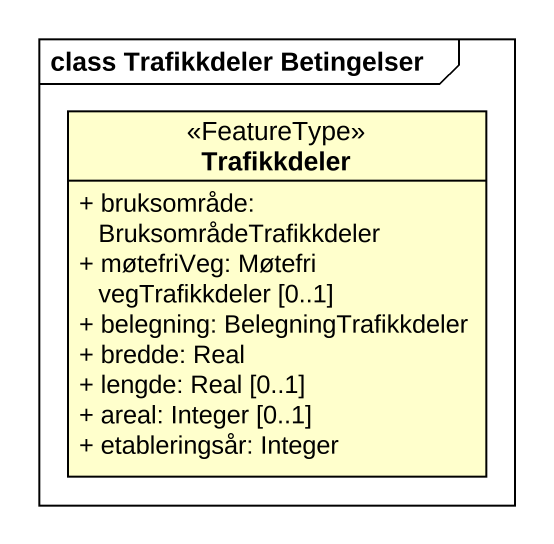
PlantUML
@startuml
mainframe class Trafikkdeler Betingelser
hide circle
hide empty members
skinparam classAttributeIconSize 0
class Trafikkdeler <<FeatureType>> {
  + bruksområde: BruksområdeTrafikkdeler
  + møtefriVeg: Møtefri vegTrafikkdeler [0..1]
  + belegning: BelegningTrafikkdeler
  + bredde: Real
  + lengde: Real [0..1]
  + areal: Integer [0..1]
  + etableringsår: Integer
}
@enduml
